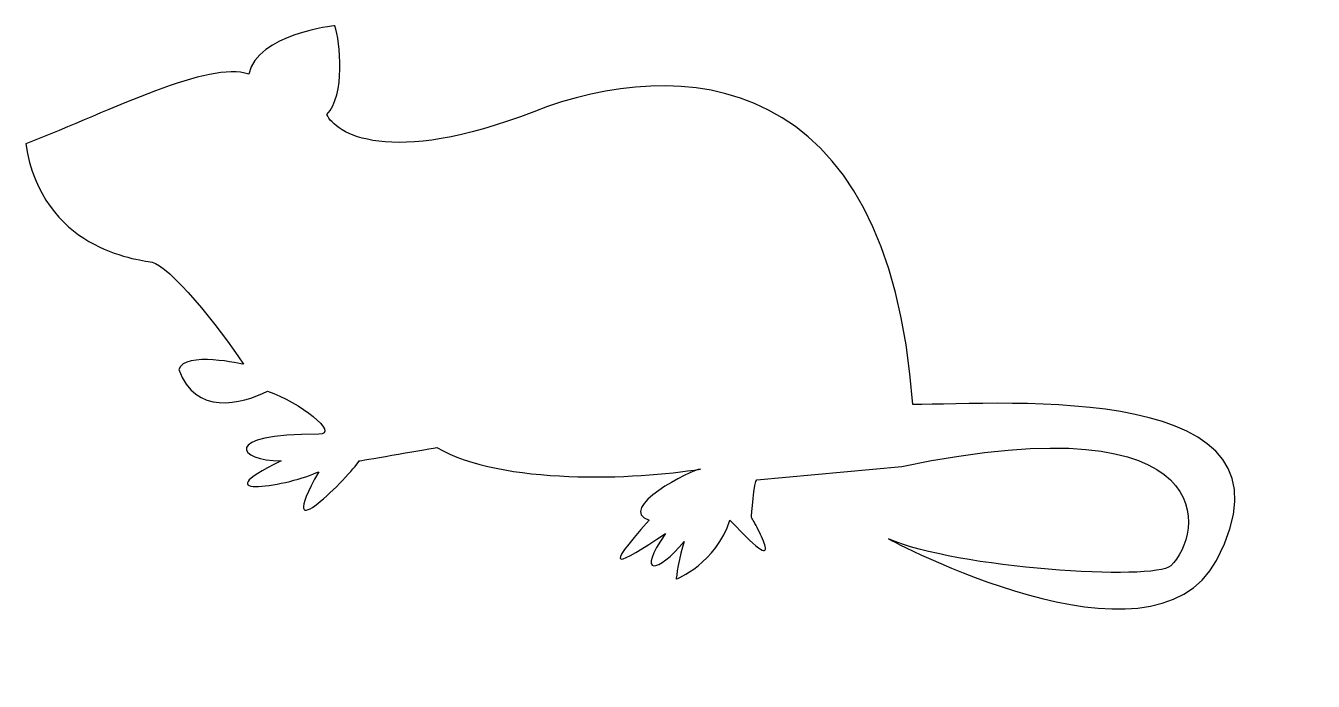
# Model space of a CAD drawing. Header units: centimetres. Extents: x -9.2 to 10.4, y -5.6 to 4.5.
import ezdxf

# ---------------------------------------------------------------- set-up
doc = ezdxf.new("R2010")
doc.units = ezdxf.units.CM
doc.header["$MEASUREMENT"] = 0
doc.layers.add('Camada 1', color=7, linetype='Continuous')

msp = doc.modelspace()

# ---------------------------------------------------------------- linework, layer by layer
at = {"layer": 'Camada 1'}
msp.add_open_spline([(-9.23326, 2.64988), (-7.87899, 3.18352), (-6.44206, 3.92216), (-5.82643, 3.71702), (-5.82643, 3.71702), (-5.7034, 4.33276), (-4.51296, 4.45593), (-4.51296, 4.45593), (-4.51296, 4.45593), (-4.43097, 4.20958), (-4.34884, 3.38868), (-4.63612, 3.1014), (-4.63612, 3.1014), (-4.51296, 2.81414), (-3.69203, 2.2805), (-1.47551, 3.14246), (-1.47551, 3.14246), (0.74098, 4.00445), (3.94252, 3.84019), (4.31191, -1.33162), (4.31191, -1.33162), (5.70751, -1.33162), (10.42836, -0.94027), (8.94998, -3.71226), (8.94998, -3.71226), (7.96483, -5.55937), (3.94224, -3.38391), (3.94224, -3.38391), (3.94224, -3.38391), (4.96845, -3.83542), (7.99179, -4.03299), (8.25212, -3.79438), (8.25212, -3.79438), (8.74467, -3.34287), (9.11421, -1.24964), (4.14756, -2.27575), (4.14756, -2.27575), (4.14756, -2.27575), (1.93104, -2.48091), (1.93104, -2.48091), (1.93104, -2.48091), (1.88998, -2.48091), (1.84891, -3.05561), (1.84891, -3.05561), (1.84891, -3.05561), (1.84891, -3.05561), (2.50571, -4.16395), (1.52059, -3.09667), (1.52059, -3.09667), (1.3153, -3.75334), (0.69969, -3.99969), (0.69969, -3.99969), (0.69969, -3.99969), (0.69969, -3.99969), (0.74089, -3.63017), (0.82285, -3.42499), (0.82285, -3.42499), (0.41238, -3.91756), (0.08392, -3.9585), (0.53543, -3.30183), (0.53543, -3.30183), (-0.20334, -3.7944), (-0.44959, -3.91757), (0.28921, -3.09667), (0.28921, -3.09667), (-0.2444, -2.93244), (0.94588, -2.31681), (1.06907, -2.31681), (1.06907, -2.31681), (0.08395, -2.4809), (-1.96848, -2.5629), (-2.9535, -1.98833), (-2.9535, -1.98833), (-3.19972, -2.02939), (-4.14381, -2.19365), (-4.14381, -2.19365), (-4.14381, -2.19365), (-4.26697, -2.39881), (-5.49821, -3.67137), (-4.75942, -2.35788), (-4.75942, -2.35788), (-5.17003, -2.56304), (-6.60656, -2.80939), (-5.33412, -2.19365), (-5.33412, -2.19365), (-5.99092, -2.19365), (-6.27807, -1.78318), (-4.75942, -1.78318), (-4.75942, -1.78318), (-4.43107, -1.78318), (-5.04684, -1.29047), (-5.53941, -1.12638), (-5.53941, -1.12638), (-5.94986, -1.33167), (-6.64772, -1.49576), (-6.89394, -0.79806), (-6.89394, -0.79806), (-6.81181, -0.51078), (-5.90879, -0.71593), (-5.90879, -0.71593), (-5.90879, -0.71593), (-6.27817, -0.14139), (-7.05817, 0.8027), (-7.30439, 0.84376), (-7.30439, 0.84376), (-7.55064, 0.88487), (-8.98664, 1.0491), (-9.23326, 2.64988)], degree=3, knots=[0, 0, 0, 0, 0.03571429, 0.03571429, 0.03571429, 0.03571429, 0.07142857, 0.07142857, 0.07142857, 0.07142857, 0.10714286, 0.10714286, 0.10714286, 0.10714286, 0.14285714, 0.14285714, 0.14285714, 0.14285714, 0.17857143, 0.17857143, 0.17857143, 0.17857143, 0.21428571, 0.21428571, 0.21428571, 0.21428571, 0.25, 0.25, 0.25, 0.25, 0.28571429, 0.28571429, 0.28571429, 0.28571429, 0.32142857, 0.32142857, 0.32142857, 0.32142857, 0.35714286, 0.35714286, 0.35714286, 0.35714286, 0.39285714, 0.39285714, 0.39285714, 0.39285714, 0.42857143, 0.42857143, 0.42857143, 0.42857143, 0.46428571, 0.46428571, 0.46428571, 0.46428571, 0.5, 0.5, 0.5, 0.5, 0.53571429, 0.53571429, 0.53571429, 0.53571429, 0.57142857, 0.57142857, 0.57142857, 0.57142857, 0.60714286, 0.60714286, 0.60714286, 0.60714286, 0.64285714, 0.64285714, 0.64285714, 0.64285714, 0.67857143, 0.67857143, 0.67857143, 0.67857143, 0.71428571, 0.71428571, 0.71428571, 0.71428571, 0.75, 0.75, 0.75, 0.75, 0.78571429, 0.78571429, 0.78571429, 0.78571429, 0.82142857, 0.82142857, 0.82142857, 0.82142857, 0.85714286, 0.85714286, 0.85714286, 0.85714286, 0.89285714, 0.89285714, 0.89285714, 0.89285714, 0.92857143, 0.92857143, 0.92857143, 0.92857143, 1, 1, 1, 1], dxfattribs=at)

doc.saveas('drawing.dxf')
